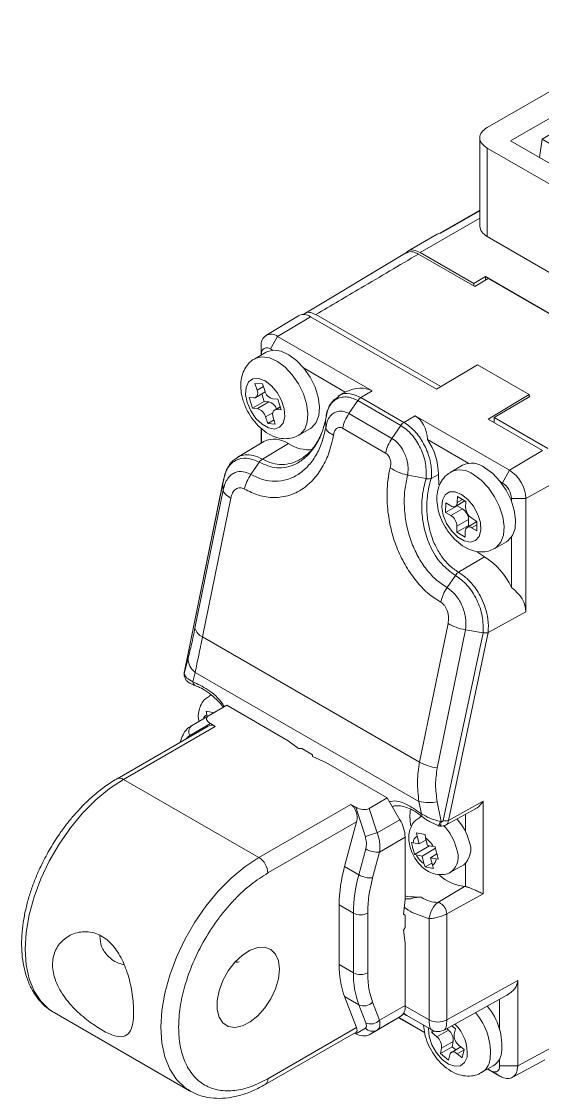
# Paper-space layout '시트2-ENG' of a CAD drawing. Header units: millimetres. Extents: x 5 to 415, y 5 to 292.
# Drawn here: x 346.08 to 356.41, y 235.74 to 257.1 of the extents above; entities that cross this region are included whole.
import ezdxf

# ---------------------------------------------------------------- set-up
doc = ezdxf.new("R2010")
doc.units = ezdxf.units.MM

psp = doc.layouts.new('시트2-ENG')

# ---------------------------------------------------------------- linework, layer by layer
at = {"color": 7, "linetype": 'Continuous', "lineweight": 18}
for p, q in [((355.311, 255.003), (358.953, 257.105)), ((355.771, 254.737), (359.342, 256.799)), ((356.399, 254.773), (357.256, 255.268)), ((355.165, 254.799), (355.165, 253.043)), ((359.377, 252.655), (355.771, 254.737)), ((356.399, 254.773), (356.347, 254.405)), ((356.558, 254.681), (356.399, 254.773)), ((359.13, 252.39), (355.311, 254.594)), ((355.311, 254.594), (355.311, 252.839)), ((355.165, 253.362), (354.37, 252.903)), ((354.319, 252.884), (353.735, 252.547)), ((359.13, 250.635), (355.311, 252.839)), ((353.715, 252.522), (351.674, 251.302)), ((355.064, 251.849), (353.95, 252.492)), ((353.985, 252.522), (355.046, 251.91)), ((355.046, 251.91), (355.276, 252.043)), ((355.329, 252.006), (355.064, 251.849)), ((355.276, 252.043), (357.645, 250.675)), ((355.276, 252.043), (355.276, 251.974)), ((357.627, 250.679), (355.329, 252.006)), ((355.046, 251.859), (355.046, 251.91)), ((354.392, 249.861), (351.917, 251.29)), ((351.57, 251.269), (350.924, 250.878)), ((351.811, 251.247), (351.157, 250.857)), ((354.304, 249.808), (351.811, 251.247)), ((351.157, 250.857), (351.016, 250.609)), ((351.157, 250.857), (353.029, 249.776)), ((350.832, 250.669), (350.835, 250.504)), ((350.832, 250.669), (350.832, 250.488)), ((350.932, 250.545), (350.702, 250.413)), ((350.835, 250.504), (350.835, 250.489)), ((351.016, 250.609), (351.057, 250.585)), ((351.681, 250.225), (352.499, 249.752)), ((355.117, 250.294), (354.304, 249.808)), ((356.142, 249.702), (355.117, 250.294)), ((350.858, 249.917), (350.708, 249.926)), ((350.708, 249.926), (350.75, 249.793)), ((350.901, 249.783), (350.858, 249.917)), ((350.593, 249.646), (350.661, 249.433)), ((350.687, 249.64), (350.593, 249.646)), ((350.724, 249.648), (350.911, 249.756)), ((350.843, 249.716), (350.891, 249.565)), ((351.158, 249.611), (351.064, 249.617)), ((351.226, 249.399), (351.158, 249.611)), ((352.364, 249.667), (352.295, 249.608)), ((352.455, 249.731), (352.359, 249.673)), ((352.455, 249.731), (352.499, 249.752)), ((352.746, 249.583), (352.571, 249.326)), ((352.746, 249.583), (353.598, 249.091)), ((352.809, 249.644), (353.029, 249.776)), ((352.809, 249.644), (353.661, 249.152)), ((355.329, 249.216), (356.142, 249.702)), ((356.16, 249.667), (355.453, 249.249)), ((356.142, 249.702), (356.142, 249.656)), ((356.142, 249.677), (356.16, 249.667)), ((350.891, 249.565), (350.661, 249.433)), ((350.661, 249.433), (350.755, 249.427)), ((350.755, 249.427), (350.985, 249.56)), ((350.891, 249.565), (350.985, 249.56)), ((351.206, 249.461), (351.094, 249.396)), ((351.131, 249.404), (351.226, 249.399)), ((350.918, 249.261), (350.96, 249.128)), ((351.085, 249.2), (350.96, 249.128)), ((351.111, 249.118), (351.069, 249.251)), ((352.104, 249.188), (352.11, 249.044)), ((352.571, 249.326), (353.423, 248.834)), ((353.661, 249.152), (353.881, 249.284)), ((353.881, 249.284), (355.753, 248.203)), ((355.329, 249.216), (356.407, 248.594)), ((355.453, 249.249), (355.453, 249.145)), ((356.513, 248.636), (355.453, 249.249)), ((350.832, 249.034), (350.832, 248.742)), ((350.835, 249.032), (350.835, 248.744)), ((350.96, 249.128), (351.111, 249.118)), ((351.577, 248.897), (351.807, 249.03)), ((352.444, 249.035), (353.297, 248.543)), ((353.423, 248.834), (353.598, 249.091)), ((350.885, 248.775), (350.354, 248.453)), ((350.854, 248.423), (351.369, 248.731)), ((354.947, 248.339), (354.128, 248.812)), ((356.407, 248.594), (355.753, 248.203)), ((350.328, 248.428), (350.357, 248.448)), ((350.791, 248.362), (350.626, 248.12)), ((354.821, 248.3), (354.591, 248.167)), ((353.735, 248.106), (354.099, 248.037)), ((354.202, 248.04), (354.344, 248.119)), ((354.344, 248.119), (354.353, 247.913)), ((355.753, 248.203), (355.612, 247.955)), ((350.075, 247.971), (349.31, 244.218)), ((349.31, 244.212), (350.073, 247.956)), ((350.079, 247.808), (350.073, 247.956)), ((355.612, 247.955), (355.57, 247.98)), ((356.743, 248.012), (356.078, 247.641)), ((350.079, 247.808), (349.518, 245.067)), ((349.668, 244.896), (350.231, 247.649)), ((354.721, 247.68), (354.719, 247.562)), ((354.886, 247.582), (354.721, 247.68)), ((354.49, 247.555), (354.488, 247.366)), ((354.718, 247.499), (354.488, 247.366)), ((354.594, 247.494), (354.49, 247.555)), ((354.591, 247.305), (354.821, 247.438)), ((354.683, 247.484), (354.869, 247.592)), ((354.718, 247.504), (354.718, 247.499)), ((354.718, 247.499), (354.821, 247.438)), ((354.884, 247.464), (354.886, 247.582)), ((356.078, 247.641), (355.793, 247.642)), ((355.793, 247.642), (355.793, 247.594)), ((356.078, 247.641), (356.078, 245.395)), ((354.488, 247.366), (354.591, 247.305)), ((354.943, 247.222), (354.713, 247.09)), ((354.943, 247.222), (354.941, 247.104)), ((355.109, 247.187), (355.006, 247.249)), ((354.941, 247.104), (354.711, 246.972)), ((354.713, 247.09), (354.711, 246.972)), ((355.109, 247.182), (354.914, 247.069)), ((354.941, 247.104), (354.957, 247.094)), ((355.003, 247.06), (355.107, 246.998)), ((355.107, 246.998), (355.109, 247.187)), ((354.711, 246.972), (354.876, 246.873)), ((354.876, 246.873), (354.878, 246.992)), ((355.793, 246.874), (355.793, 245.874)), ((355.466, 246.652), (355.696, 246.784)), ((355.258, 246.486), (354.743, 246.178)), ((355.122, 246.576), (355.258, 246.486)), ((354.681, 246.116), (354.515, 245.874)), ((356.078, 245.395), (355.333, 244.98)), ((354.535, 245.164), (353.971, 242.412)), ((353.971, 242.412), (349.668, 244.896)), ((354.882, 245.035), (354.321, 242.294)), ((355.231, 244.979), (354.441, 241.25)), ((355.333, 244.98), (354.542, 241.25)), ((355.231, 244.979), (354.882, 245.035)), ((349.383, 244.476), (349.305, 244.171)), ((349.303, 244.145), (349.305, 244.171)), ((349.305, 244.171), (349.305, 244.165)), ((349.521, 244.192), (349.473, 244.006)), ((353.959, 241.63), (349.521, 244.192)), ((349.837, 243.745), (349.801, 243.724)), ((349.74, 243.419), (349.907, 243.387)), ((349.751, 243.347), (349.74, 243.419)), ((350.149, 243.538), (349.787, 243.329)), ((351.368, 242.835), (350.149, 243.538)), ((349.414, 242.938), (349.825, 243.176)), ((349.787, 243.329), (349.446, 243.132)), ((349.759, 243.313), (349.751, 243.347)), ((349.825, 243.176), (349.921, 243.12)), ((349.777, 243.122), (347.974, 242.081)), ((349.921, 243.12), (348.099, 242.069)), ((349.237, 242.842), (349.226, 242.804)), ((351.573, 242.681), (351.368, 242.835)), ((351.573, 242.681), (351.634, 242.681)), ((351.634, 242.681), (351.846, 242.558)), ((351.846, 242.558), (351.846, 242.523)), ((352.113, 242.404), (351.846, 242.523)), ((353.331, 241.701), (352.113, 242.404)), ((350.786, 240.517), (348.099, 242.069)), ((352.969, 241.492), (353.331, 241.701)), ((353.331, 241.701), (353.581, 241.268)), ((350.786, 240.517), (352.608, 241.569)), ((352.704, 241.514), (352.608, 241.569)), ((352.896, 240.928), (352.704, 241.514)), ((352.969, 241.492), (353.128, 241.007)), ((354.007, 241.388), (353.959, 241.63)), ((354.321, 241.625), (354.4, 241.23)), ((354.497, 241.166), (355.078, 241.485)), ((354.542, 241.25), (355.229, 241.633)), ((355.229, 241.633), (355.229, 239.8)), ((353.128, 241.007), (353.581, 241.268)), ((354.012, 241.338), (353.973, 241.316)), ((354.028, 241.347), (354.013, 241.339)), ((350.962, 240.211), (352.72, 241.226)), ((352.72, 241.226), (352.483, 240.337)), ((354.4, 241.23), (354.388, 241.231)), ((353.177, 240.627), (353.685, 240.92)), ((353.685, 240.92), (353.685, 239.682)), ((353.812, 240.819), (353.845, 240.81)), ((353.912, 241.01), (354.079, 240.978)), ((353.922, 240.939), (353.912, 241.01)), ((353.96, 240.789), (353.922, 240.939)), ((354.1, 240.869), (353.96, 240.789)), ((354.079, 240.978), (354.09, 240.907)), ((354.09, 240.907), (354.128, 240.757)), ((352.766, 240.174), (352.903, 240.688)), ((353.04, 240.113), (353.177, 240.627)), ((353.845, 240.81), (353.96, 240.789)), ((354.169, 240.749), (353.872, 240.577)), ((354.287, 240.702), (354.02, 240.547)), ((354.128, 240.757), (354.242, 240.735)), ((354.242, 240.735), (354.281, 240.73)), ((353.905, 240.569), (353.872, 240.577)), ((354.02, 240.547), (353.905, 240.569)), ((354.057, 240.397), (354.02, 240.547)), ((354.08, 240.332), (354.057, 240.397)), ((354.214, 240.409), (354.08, 240.332)), ((354.314, 240.588), (354.188, 240.515)), ((354.302, 240.493), (354.188, 240.515)), ((354.188, 240.515), (354.225, 240.365)), ((354.341, 240.488), (354.302, 240.493)), ((352.766, 240.174), (352.483, 240.337)), ((354.248, 240.3), (354.08, 240.332)), ((354.225, 240.365), (354.248, 240.3)), ((354.598, 240.233), (354.846, 240.376)), ((354.865, 239.946), (354.336, 239.626)), ((355.229, 239.8), (354.51, 239.399)), ((352.377, 239.577), (352.377, 238.395)), ((352.66, 239.414), (352.377, 239.577)), ((353.654, 239.392), (353.685, 239.682)), ((353.685, 239.701), (353.798, 239.7)), ((354, 239.729), (353.994, 239.733)), ((352.66, 238.232), (352.66, 239.414)), ((352.942, 238.232), (352.942, 239.414)), ((353.654, 239.392), (353.685, 239.374)), ((353.685, 239.374), (353.685, 239.129)), ((354.159, 239.303), (353.826, 239.425)), ((354.51, 239.399), (354.51, 237.295)), ((353.685, 239.129), (353.654, 239.076)), ((354.159, 239.303), (354.16, 237.296)), ((353.654, 239.076), (353.685, 238.821)), ((353.685, 238.821), (353.685, 237.583)), ((352.66, 238.232), (352.377, 238.395)), ((354.51, 237.295), (355.916, 238.078)), ((355.916, 238.078), (355.916, 236.386)), ((352.483, 237.758), (352.72, 237.143)), ((352.483, 237.758), (352.766, 237.595)), ((353.177, 237.291), (353.04, 237.646)), ((354.46, 237.095), (355.703, 237.788)), ((355.559, 237.708), (355.559, 237.101)), ((346.697, 237.458), (346.724, 237.441)), ((346.724, 237.441), (349.411, 235.89)), ((352.766, 237.595), (352.903, 237.24)), ((353.685, 237.583), (353.177, 237.291)), ((353.331, 237.21), (352.969, 237.001)), ((353.581, 237.355), (353.128, 237.093)), ((353.331, 237.21), (353.581, 237.355)), ((354.071, 237.043), (353.556, 237.34)), ((353.559, 237.342), (354.071, 237.047)), ((353.718, 237.382), (354.212, 237.097)), ((354.681, 237.118), (354.609, 237.178)), ((350.911, 236.014), (352.714, 237.055)), ((352.72, 237.143), (350.962, 236.128)), ((352.704, 237.023), (352.681, 237.036)), ((352.896, 237.134), (352.704, 237.023)), ((352.969, 237.001), (353.128, 237.093)), ((354.223, 237.091), (354.213, 237.044)), ((354.265, 237.074), (354.213, 237.044)), ((354.213, 237.044), (354.314, 236.96)), ((354.314, 236.96), (354.544, 237.093)), ((354.509, 237.123), (354.544, 237.093)), ((354.659, 237.015), (354.681, 237.118)), ((354.616, 236.765), (354.386, 236.632)), ((354.638, 236.868), (354.408, 236.736)), ((354.789, 236.76), (354.603, 236.652)), ((354.638, 236.868), (354.616, 236.765)), ((354.616, 236.765), (354.69, 236.703)), ((354.853, 236.706), (354.753, 236.79)), ((354.408, 236.736), (354.386, 236.632)), ((354.386, 236.632), (354.547, 236.498)), ((354.547, 236.498), (354.569, 236.601)), ((354.717, 236.625), (354.817, 236.541)), ((354.817, 236.541), (354.853, 236.706)), ((355.916, 236.386), (356.564, 236.734)), ((355.201, 236.25), (355.43, 236.383)), ((355.559, 236.526), (355.559, 236.387)), ((355.559, 236.387), (355.916, 236.386)), ((355.807, 236.154), (356.456, 236.502)), ((355.563, 236.182), (355.322, 236.32)), ((355.325, 236.322), (355.386, 236.287)), ((355.563, 236.182), (355.468, 236.238)), ((349.411, 235.89), (349.387, 235.905))]:
    psp.add_line(p, q, dxfattribs=at)
at = {"color": 8, "linetype": 'Continuous', "lineweight": 18}
for p, q in [((354.393, 252.907), (355.165, 253.352)), ((353.985, 252.522), (355.165, 253.203)), ((350.75, 249.793), (350.875, 249.865)), ((351.209, 249.449), (351.131, 249.404)), ((351.061, 249.343), (350.918, 249.261)), ((354.719, 247.562), (354.821, 247.621)), ((355.108, 247.12), (355.003, 247.06)), ((349.801, 243.724), (349.842, 243.742)), ((353.973, 241.316), (354.026, 241.337)), ((354.879, 241.376), (354.879, 241.036)), ((354.879, 240.4), (354.879, 239.944)), ((353.685, 237.571), (354.16, 237.296)), ((354.853, 236.703), (354.717, 236.625)), ((355.468, 236.238), (355.386, 236.287))]:
    psp.add_line(p, q, dxfattribs=at)
at = {"color": 8, "linetype": 'Continuous', "lineweight": 18, "flags": 128}
for points in [[(350.702, 250.413), (350.724, 250.424), (350.852, 250.453), (350.997, 250.432), (351.151, 250.362), (351.305, 250.248), (351.448, 250.096), (351.571, 249.917), (351.668, 249.721), (351.731, 249.521), (351.757, 249.329), (351.745, 249.158), (351.694, 249.018), (351.608, 248.918), (351.577, 248.897)], [(355.038, 248.119), (355.191, 248.005), (355.335, 247.853), (355.459, 247.674), (355.556, 247.479), (355.62, 247.279), (355.646, 247.087), (355.634, 246.915), (355.584, 246.775), (355.499, 246.674), (355.463, 246.65)], [(349.31, 244.218), (349.31, 244.218), (349.31, 244.212)], [(348.099, 242.069), (347.822, 241.886), (347.551, 241.661), (347.291, 241.399), (347.047, 241.105), (346.825, 240.785), (346.629, 240.445), (346.463, 240.093), (346.33, 239.735), (346.233, 239.379), (346.174, 239.031), (346.154, 238.7), (346.174, 238.392), (346.233, 238.113), (346.33, 237.869), (346.463, 237.665), (346.629, 237.504), (346.697, 237.458)], [(349.387, 235.905), (349.316, 235.953), (349.15, 236.113), (349.017, 236.318), (348.92, 236.562), (348.861, 236.841), (348.841, 237.149), (348.861, 237.48), (348.92, 237.827), (349.017, 238.184), (349.15, 238.541), (349.316, 238.894), (349.512, 239.234), (349.734, 239.554), (349.978, 239.848), (350.238, 240.11), (350.509, 240.335), (350.786, 240.517)], [(353.657, 237.441), (353.674, 237.419), (353.718, 237.382), (353.718, 237.382)], [(354.146, 237.135), (354.145, 237.123), (354.159, 236.968), (354.214, 236.803), (354.304, 236.646), (354.418, 236.513), (354.545, 236.42), (354.67, 236.376), (354.781, 236.386), (354.865, 236.449), (354.913, 236.559)]]:
    psp.add_lwpolyline(points, dxfattribs=at)
at = {"color": 7, "linetype": 'Continuous', "lineweight": 18, "flags": 128}
for points in [[(351.807, 249.03), (351.838, 249.051), (351.924, 249.151), (351.974, 249.291), (351.987, 249.462), (351.961, 249.653), (351.898, 249.853), (351.801, 250.049), (351.677, 250.229), (351.534, 250.38), (351.381, 250.495), (351.227, 250.565), (351.081, 250.586), (350.954, 250.557), (350.932, 250.545)], [(350.554, 249.544), (350.625, 249.38), (350.727, 249.231), (350.848, 249.114), (350.976, 249.041), (351.097, 249.02), (351.197, 249.054), (351.267, 249.138), (351.297, 249.264), (351.286, 249.418), (351.233, 249.583), (351.146, 249.742), (351.033, 249.877), (350.907, 249.973), (350.78, 250.02), (350.668, 250.014), (350.582, 249.954), (350.532, 249.847), (350.522, 249.705), (350.554, 249.544)], [(350.687, 249.64), (350.709, 249.642), (350.727, 249.649), (350.742, 249.663), (350.753, 249.682), (350.759, 249.705), (350.761, 249.732), (350.758, 249.762), (350.75, 249.793)], [(351.131, 249.404), (351.11, 249.402), (351.092, 249.395), (351.077, 249.381), (351.066, 249.362), (351.06, 249.339), (351.058, 249.312), (351.061, 249.282), (351.069, 249.251)], [(355.696, 246.784), (355.729, 246.807), (355.814, 246.907), (355.864, 247.048), (355.876, 247.219), (355.849, 247.411), (355.786, 247.611), (355.689, 247.807), (355.564, 247.986), (355.421, 248.137), (355.268, 248.251)], [(354.804, 247.723), (354.678, 247.774), (354.564, 247.771), (354.476, 247.714), (354.423, 247.611), (354.411, 247.471), (354.44, 247.31), (354.508, 247.145), (354.608, 246.995), (354.729, 246.875), (354.857, 246.799), (354.978, 246.775), (355.081, 246.805), (355.152, 246.886), (355.186, 247.01), (355.177, 247.162), (355.127, 247.327), (355.042, 247.486), (354.93, 247.623), (354.804, 247.723)], [(351.192, 238.302), (351.173, 238.114), (351.116, 237.914), (351.025, 237.717), (350.905, 237.533), (350.765, 237.376), (350.612, 237.255), (350.458, 237.177), (350.31, 237.147), (350.179, 237.167), (350.073, 237.236), (349.998, 237.35), (349.96, 237.501), (349.96, 237.68), (349.998, 237.876), (350.073, 238.076), (350.179, 238.268), (350.31, 238.44), (350.458, 238.58), (350.612, 238.681), (350.765, 238.735), (350.905, 238.74), (351.025, 238.695), (351.116, 238.602), (351.173, 238.469), (351.192, 238.302)], [(354.717, 236.625), (354.693, 236.642), (354.669, 236.654), (354.645, 236.66), (354.624, 236.66), (354.604, 236.653), (354.589, 236.641), (354.577, 236.624), (354.569, 236.601)]]:
    psp.add_lwpolyline(points, dxfattribs=at)
at = {"color": 7, "linetype": 'Continuous', "lineweight": 18}
for centre, radius, start, end in [((354.406, 252.732), 0.175, 94.0391, 119.8257), ((351.673, 251.067), 0.227, 52.6431, 116.9972), ((351.03, 250.701), 0.201, 50.7967, 189.214), ((350.945, 250.522), 0.112, 50.7967, 189.214), ((351.121, 249.837), 0.227, 193.5873, 255.3828), ((350.698, 249.207), 0.227, 13.5873, 75.3828), ((350.93, 249.346), 0.22, 19.9046, 75.747), ((351.089, 248.328), 0.49, 55.1289, 114.5113), ((351.783, 249.369), 0.761, 237.021, 275.3568), ((353.103, 248.112), 1.241, 0.3061, 34.2962), ((355.005, 247.914), 0.428, 52.0387, 115.4808), ((355.373, 247.608), 0.706, 2.6055, 57.3945), ((355.4, 247.624), 0.393, 2.6055, 57.3945), ((354.643, 247.552), 0.0765, 229.2959, 7.6773), ((354.674, 247.213), 0.269, 2.0947, 56.8925), ((355.153, 247.474), 0.269, 182.0947, 236.8925), ((354.444, 247.08), 0.269, 2.0947, 56.8925), ((354.954, 247.002), 0.0765, 49.2959, 187.6773), ((354.495, 245.279), 1.428, 24.6484, 57.6802), ((349.764, 245.132), 0.254, 194.6433, 247.8229), ((349.74, 244.474), 0.357, 179.6706, 232.1791), ((349.55, 243.015), 0.156, 131.3359, 209.4248), ((354.478, 243.342), 1.059, 241.3971, 261.4817), ((354.812, 241.345), 1.032, 172.1887, 190.9349), ((354.152, 242.479), 0.871, 257.2195, 281.2281), ((352.964, 240.895), 0.721, 1.9565, 31.1437), ((354.49, 241.507), 0.262, 259.029, 281.4355), ((353.94, 240.575), 1.046, 14.5251, 42.5795), ((353.398, 239.824), 1.213, 102.8357, 114.4673), ((353.99, 240.811), 0.145, 117.863, 180.0731), ((353.81, 240.506), 0.489, 27.8638, 55.0679), ((354.588, 240.679), 0.398, 310.457, 23.5543), ((353.14, 241.108), 0.482, 240.573, 274.4412), ((350.579, 240.194), 0.384, 2.6055, 57.3945), ((354.337, 240.797), 0.489, 207.8638, 235.0679), ((354.157, 240.493), 0.145, 297.863, 0.0731), ((355.349, 239.548), 2.972, 164.5964, 179.4278), ((355.631, 239.384), 2.972, 164.5964, 179.4278), ((353.003, 240.594), 0.482, 240.573, 274.4412), ((354.936, 240.781), 0.838, 226.9737, 265.1165), ((354.864, 239.856), 0.0899, 80.1027, 89.1957), ((352.801, 239.687), 0.307, 242.6097, 297.3903), ((354.154, 238.365), 1.777, 179.0429, 199.9698), ((354.436, 238.202), 1.777, 179.0429, 199.9698), ((352.801, 238.505), 0.307, 242.6097, 297.3903), ((352.867, 237.814), 0.241, 245.1196, 315.9168), ((353.435, 237.559), 0.252, 305.698, 5.6204), ((354.375, 236.773), 1.229, 353.6657, 40.4226), ((353.004, 237.458), 0.241, 245.1196, 315.9168), ((354.337, 237.639), 0.385, 242.6565, 296.7662), ((353.038, 237.26), 0.19, 221.6035, 298.6028), ((354.382, 236.894), 0.257, 354.3911, 50.9992), ((354.914, 236.99), 0.257, 174.3911, 230.9992), ((354.152, 236.761), 0.257, 354.3911, 50.9992), ((355.242, 236.688), 0.359, 301.7363, 351.8096)]:
    psp.add_arc(centre, radius, start, end, dxfattribs=at)
at = {"color": 8, "linetype": 'Continuous', "lineweight": 18}
for centre, radius, start, end in [((354.775, 247.781), 0.428, 52.0415, 115.4537), ((349.568, 244.012), 0.0947, 184.124, 249.4811), ((349.805, 243.233), 0.126, 115.3243, 163.4871), ((349.272, 242.836), 0.0359, 170.0012, 217.3089), ((348.026, 241.969), 0.123, 53.684, 115.2131), ((354.057, 241.369), 0.0532, 159.6662, 223.1106), ((353.694, 240.433), 1.044, 14.5084, 43.8028), ((354.34, 240.536), 0.398, 310.5696, 23.5373), ((354.544, 240.659), 1.427, 232.1158, 239.8066), ((354.171, 236.648), 1.205, 353.151, 41.1081), ((354.11, 236.636), 0.806, 354.4942, 45.7759), ((355.011, 236.556), 0.36, 302.0488, 351.7907), ((350.837, 236.116), 0.126, 305.9182, 5.6012)]:
    psp.add_arc(centre, radius, start, end, dxfattribs=at)
at = {"color": 7, "linetype": 'Continuous', "lineweight": 18}
for centre, major_axis, ratio, start_param, end_param in [((352.442, 248.747), (0.584, 1.03), 0.582265, 6.278788, 6.987561), ((353.294, 248.255), (0.584, 1.03), 0.582265, 5.570015, 6.278788), ((354.756, 245.402), (1.322, -0.01), 0.582312, 0.004439, 0.673727), ((350.024, 243.235), (0.277, -0.044), 0.427891, 2.6564, 3.982929), ((349.857, 242.879), (-0.02, 0.262), 0.715187, 5.829269, 6.614586), ((352.544, 241.328), (-0.02, 0.262), 0.715187, 4.258473, 5.829269), ((352.806, 241.629), (0.213, -0.081), 0.649455, 4.471399, 5.797929), ((355.203, 238.082), (0.713, -0.005), 0.572321, 5.493418, 6.287473), ((352.806, 237.138), (0.213, -0.081), 0.649455, 4.471399, 5.797929), ((352.544, 237.245), (-0.177, 0.186), 0.349555, 3.057513, 3.842992)]:
    psp.add_ellipse(centre, major_axis=major_axis, ratio=ratio, start_param=start_param, end_param=end_param, dxfattribs=at)
for points in [[(355.311, 255.003), (355.27, 254.973), (355.188, 254.913), (355.153, 254.798), (355.188, 254.684), (355.27, 254.624), (355.311, 254.594)], [(355.165, 253.043), (355.172, 253.005), (355.185, 252.928), (355.269, 252.869), (355.311, 252.839)], [(352.746, 249.583), (352.756, 249.595), (352.775, 249.621), (352.798, 249.636), (352.809, 249.644)], [(352.444, 249.035), (352.457, 249.085), (352.484, 249.185), (352.542, 249.279), (352.571, 249.326)], [(353.598, 249.091), (353.608, 249.104), (353.627, 249.129), (353.649, 249.145), (353.661, 249.152)], [(353.297, 248.543), (353.31, 248.593), (353.337, 248.693), (353.394, 248.787), (353.423, 248.834)], [(353.872, 240.577), (353.861, 240.617), (353.839, 240.696), (353.821, 240.778), (353.812, 240.819)], [(354.281, 240.73), (354.29, 240.689), (354.308, 240.607), (354.33, 240.528), (354.341, 240.488)], [(352.942, 239.414), (352.946, 239.526), (352.955, 239.75), (353.012, 239.992), (353.04, 240.113)], [(353.04, 237.646), (353.012, 237.734), (352.955, 237.91), (352.946, 238.125), (352.942, 238.232)]]:
    psp.add_open_spline(points, degree=3, dxfattribs=at)
for points, knots in [([(353.985, 252.522), (353.94, 252.542), (353.848, 252.582), (353.75, 252.571), (353.718, 252.529), (353.711, 252.519)], [0, 0, 0, 0, 0.43035, 0.860699, 1, 1, 1, 1]), ([(353.95, 252.492), (353.57, 252.268), (352.892, 251.867), (352.215, 251.466), (351.917, 251.29)], [0, 0, 0, 0, 0.560005, 1, 1, 1, 1]), ([(353.706, 252.509), (353.725, 252.52), (353.772, 252.547), (353.861, 252.536), (353.925, 252.504), (353.95, 252.492)], [0, 0, 0, 0, 0.299747, 0.722127, 1, 1, 1, 1]), ([(351.917, 251.29), (351.881, 251.306), (351.81, 251.338), (351.731, 251.338), (351.7, 251.312), (351.691, 251.305)], [0, 0, 0, 0, 0.422991, 0.845983, 1, 1, 1, 1]), ([(350.702, 250.412), (350.7, 250.411), (350.649, 250.39), (350.571, 250.312), (350.484, 250.185), (350.435, 250.035), (350.42, 249.868), (350.436, 249.712), (350.464, 249.614), (350.474, 249.578)], [0, 0, 0, 0, 0.007914, 0.181058, 0.347191, 0.515446, 0.694439, 0.887438, 1, 1, 1, 1]), ([(350.474, 249.578), (350.487, 249.542), (350.522, 249.442), (350.607, 249.284), (350.733, 249.116), (350.887, 248.975), (351.052, 248.877), (351.221, 248.827), (351.378, 248.826), (351.5, 248.851), (351.557, 248.891), (351.573, 248.902)], [0, 0, 0, 0, 0.074041, 0.206863, 0.340699, 0.477484, 0.61976, 0.739047, 0.850935, 0.959354, 1, 1, 1, 1]), ([(352.104, 249.188), (352.12, 249.278), (352.151, 249.459), (352.28, 249.597), (352.407, 249.652), (352.515, 249.661), (352.63, 249.641), (352.707, 249.602), (352.746, 249.583)], [0, 0, 0, 0, 0.249328, 0.498429, 0.623734, 0.74892, 0.874188, 1, 1, 1, 1]), ([(352.284, 249.611), (352.254, 249.578), (352.192, 249.508), (352.132, 249.371), (352.118, 249.265), (352.112, 249.218)], [0, 0, 0, 0, 0.334218, 0.704062, 1, 1, 1, 1]), ([(352.571, 249.326), (352.535, 249.343), (352.461, 249.378), (352.359, 249.376), (352.271, 249.343), (352.196, 249.279), (352.135, 249.178), (352.118, 249.086), (352.11, 249.044)], [0, 0, 0, 0, 0.167736, 0.352143, 0.487172, 0.638974, 0.831837, 1, 1, 1, 1]), ([(350.791, 248.362), (350.907, 248.312), (351.086, 248.235), (351.337, 248.257), (351.531, 248.325), (351.718, 248.453), (351.884, 248.643), (352.023, 248.889), (352.077, 249.087), (352.104, 249.188)], [0, 0, 0, 0, 0.208514, 0.323681, 0.445533, 0.574254, 0.709641, 0.851769, 1, 1, 1, 1]), ([(352.112, 249.222), (352.091, 249.135), (352.048, 248.961), (351.934, 248.738), (351.794, 248.55), (351.677, 248.467), (351.619, 248.426)], [0, 0, 0, 0, 0.251454, 0.502286, 0.751844, 1, 1, 1, 1]), ([(354.202, 248.04), (354.205, 248.075), (354.21, 248.133), (354.207, 248.202), (354.199, 248.3), (354.168, 248.474), (354.06, 248.737), (353.88, 248.996), (353.733, 249.101), (353.661, 249.152)], [0, 0, 0, 0, 0.090046, 0.1488, 0.16561, 0.323005, 0.545075, 0.775892, 1, 1, 1, 1]), ([(352.11, 249.044), (352.088, 248.945), (352.043, 248.747), (351.92, 248.49), (351.762, 248.273), (351.569, 248.11), (351.349, 248.006), (351.111, 247.973), (350.865, 248.002), (350.705, 248.08), (350.626, 248.12)], [0, 0, 0, 0, 0.123584, 0.248726, 0.373798, 0.499207, 0.624438, 0.749796, 0.875432, 1, 1, 1, 1]), ([(352.11, 249.044), (352.119, 249.018), (352.135, 248.968), (352.222, 248.922), (352.266, 248.9)], [0, 0, 0, 0, 0.50013, 1, 1, 1, 1]), ([(352.266, 248.9), (352.267, 248.913), (352.27, 248.939), (352.282, 248.974), (352.3, 249.006), (352.323, 249.03), (352.351, 249.046), (352.381, 249.053), (352.413, 249.05), (352.434, 249.04), (352.444, 249.035)], [0, 0, 0, 0, 0.11782, 0.242931, 0.371062, 0.499161, 0.624773, 0.752597, 0.87771, 1, 1, 1, 1]), ([(353.598, 249.091), (353.636, 249.066), (353.712, 249.016), (353.819, 248.909), (353.914, 248.782), (354.018, 248.594), (354.108, 248.328), (354.102, 248.134), (354.099, 248.037)], [0, 0, 0, 0, 0.125761, 0.251022, 0.376238, 0.501616, 0.75075, 1, 1, 1, 1]), ([(350.498, 247.829), (350.591, 247.783), (350.784, 247.687), (351.092, 247.646), (351.409, 247.692), (351.741, 247.868), (351.999, 248.161), (352.181, 248.527), (352.236, 248.771), (352.266, 248.9)], [0, 0, 0, 0, 0.121587, 0.252403, 0.39297, 0.543184, 0.741385, 0.863001, 1, 1, 1, 1]), ([(353.735, 248.106), (353.74, 248.147), (353.748, 248.226), (353.734, 248.352), (353.703, 248.469), (353.646, 248.605), (353.553, 248.742), (353.464, 248.805), (353.423, 248.834)], [0, 0, 0, 0, 0.155857, 0.300953, 0.437924, 0.567125, 0.799357, 1, 1, 1, 1]), ([(353.297, 248.543), (353.307, 248.536), (353.327, 248.523), (353.353, 248.492), (353.374, 248.456), (353.39, 248.415), (353.4, 248.371), (353.402, 248.328), (353.399, 248.287), (353.392, 248.263), (353.388, 248.252)], [0, 0, 0, 0, 0.120683, 0.247152, 0.372056, 0.500257, 0.625655, 0.756459, 0.880216, 1, 1, 1, 1]), ([(350.073, 247.956), (350.094, 248.051), (350.137, 248.241), (350.311, 248.412), (350.539, 248.47), (350.707, 248.398), (350.791, 248.362)], [0, 0, 0, 0, 0.249805, 0.499421, 0.749356, 1, 1, 1, 1]), ([(350.328, 248.429), (350.313, 248.419), (350.255, 248.385), (350.18, 248.283), (350.108, 248.141), (350.089, 248.029), (350.08, 247.978)], [0, 0, 0, 0, 0.110958, 0.424271, 0.735338, 1, 1, 1, 1]), ([(350.854, 248.423), (350.843, 248.415), (350.82, 248.4), (350.801, 248.374), (350.791, 248.362)], [0, 0, 0, 0, 0.497258, 1, 1, 1, 1]), ([(350.626, 248.12), (350.576, 248.142), (350.469, 248.19), (350.334, 248.171), (350.233, 248.112), (350.165, 248.038), (350.108, 247.938), (350.089, 247.852), (350.079, 247.808)], [0, 0, 0, 0, 0.20459, 0.437673, 0.566426, 0.702382, 0.846176, 1, 1, 1, 1]), ([(350.498, 247.829), (350.512, 247.879), (350.539, 247.979), (350.597, 248.072), (350.626, 248.12)], [0, 0, 0, 0, 0.497276, 1, 1, 1, 1]), ([(353.388, 248.252), (353.372, 248.175), (353.34, 248.02), (353.324, 247.78), (353.327, 247.545), (353.354, 247.268), (353.42, 246.943), (353.548, 246.581), (353.721, 246.249), (353.927, 245.967), (354.15, 245.738), (354.311, 245.634), (354.39, 245.582)], [0, 0, 0, 0, 0.080707, 0.163031, 0.235727, 0.308087, 0.427291, 0.54596, 0.667966, 0.784297, 0.893231, 1, 1, 1, 1]), ([(353.735, 248.106), (353.728, 248.107), (353.664, 248.121), (353.534, 248.162), (353.439, 248.221), (353.388, 248.252)], [0, 0, 0, 0, 0.057383, 0.500719, 1, 1, 1, 1]), ([(354.515, 245.874), (354.438, 245.926), (354.284, 246.028), (354.082, 246.257), (353.912, 246.527), (353.783, 246.831), (353.698, 247.155), (353.663, 247.484), (353.669, 247.809), (353.713, 248.007), (353.735, 248.106)], [0, 0, 0, 0, 0.124691, 0.250146, 0.375426, 0.500837, 0.625995, 0.751307, 0.876449, 1, 1, 1, 1]), ([(354.594, 248.163), (354.562, 248.144), (354.486, 248.1), (354.4, 247.987), (354.337, 247.845), (354.31, 247.684), (354.318, 247.505), (354.363, 247.315), (354.445, 247.125), (354.559, 246.947), (354.7, 246.793), (354.858, 246.676), (355.022, 246.603), (355.183, 246.576), (355.334, 246.589), (355.42, 246.631), (355.459, 246.651)], [0, 0, 0, 0, 0.0478203, 0.114532, 0.1806055, 0.2498855, 0.3246333, 0.403902, 0.4841624, 0.5647046, 0.6465002, 0.730868, 0.8060885, 0.8759628, 0.9424507, 1, 1, 1, 1]), ([(354.099, 248.037), (354.07, 247.923), (354.011, 247.692), (354.011, 247.341), (354.067, 246.998), (354.185, 246.661), (354.39, 246.327), (354.584, 246.186), (354.681, 246.116)], [0, 0, 0, 0, 0.165533, 0.335366, 0.46358, 0.624197, 0.813309, 1, 1, 1, 1]), ([(354.202, 248.04), (354.191, 248.037), (354.171, 248.033), (354.139, 248.033), (354.116, 248.034), (354.103, 248.036), (354.099, 248.037)], [0, 0, 0, 0, 0.3750968, 0.6707688, 0.8788018, 1, 1, 1, 1]), ([(354.743, 246.178), (354.68, 246.221), (354.555, 246.306), (354.397, 246.496), (354.269, 246.719), (354.178, 246.969), (354.123, 247.24), (354.111, 247.465), (354.121, 247.649), (354.14, 247.795), (354.168, 247.929), (354.193, 248.011), (354.202, 248.04)], [0, 0, 0, 0, 0.126294, 0.248663, 0.370087, 0.498036, 0.617487, 0.748454, 0.805475, 0.874075, 0.955183, 1, 1, 1, 1]), ([(350.079, 247.808), (350.087, 247.781), (350.103, 247.726), (350.189, 247.675), (350.231, 247.649)], [0, 0, 0, 0, 0.500435, 1, 1, 1, 1]), ([(350.231, 247.649), (350.24, 247.685), (350.252, 247.74), (350.29, 247.795), (350.324, 247.827), (350.365, 247.848), (350.409, 247.855), (350.454, 247.851), (350.484, 247.836), (350.498, 247.829)], [0, 0, 0, 0, 0.245572, 0.373218, 0.499285, 0.625401, 0.751777, 0.877837, 1, 1, 1, 1]), ([(354.681, 246.116), (354.69, 246.129), (354.709, 246.154), (354.732, 246.17), (354.743, 246.178)], [0, 0, 0, 0, 0.502742, 1, 1, 1, 1]), ([(354.743, 246.178), (354.806, 246.135), (354.937, 246.045), (355.09, 245.855), (355.203, 245.658), (355.281, 245.463), (355.339, 245.228), (355.335, 245.068), (355.333, 244.98)], [0, 0, 0, 0, 0.180061, 0.3783653, 0.5057387, 0.6399103, 0.8012057, 1, 1, 1, 1]), ([(354.681, 246.116), (354.762, 246.057), (354.926, 245.938), (355.115, 245.639), (355.234, 245.3), (355.232, 245.086), (355.231, 244.979)], [0, 0, 0, 0, 0.250224, 0.500004, 0.749764, 1, 1, 1, 1]), ([(354.515, 245.874), (354.486, 245.827), (354.429, 245.733), (354.403, 245.632), (354.39, 245.582)], [0, 0, 0, 0, 0.502722, 1, 1, 1, 1]), ([(354.882, 245.035), (354.887, 245.116), (354.895, 245.275), (354.83, 245.489), (354.751, 245.64), (354.655, 245.772), (354.57, 245.834), (354.515, 245.874)], [0, 0, 0, 0, 0.256012, 0.50256, 0.638236, 0.766006, 1, 1, 1, 1]), ([(354.39, 245.582), (354.404, 245.573), (354.433, 245.554), (354.47, 245.511), (354.502, 245.459), (354.527, 245.402), (354.542, 245.341), (354.552, 245.258), (354.541, 245.202), (354.535, 245.164)], [0, 0, 0, 0, 0.121784, 0.248137, 0.373872, 0.500587, 0.62603, 0.753831, 1, 1, 1, 1]), ([(354.535, 245.164), (354.586, 245.136), (354.688, 245.08), (354.817, 245.05), (354.882, 245.035)], [0, 0, 0, 0, 0.49864, 1, 1, 1, 1]), ([(349.383, 244.476), (349.406, 244.565), (349.45, 244.743), (349.496, 244.96), (349.518, 245.067)], [0, 0, 0, 0, 0.504154, 1, 1, 1, 1]), ([(349.668, 244.896), (349.642, 244.77), (349.59, 244.515), (349.544, 244.3), (349.521, 244.192)], [0, 0, 0, 0, 0.495576, 1, 1, 1, 1]), ([(355.231, 244.979), (355.24, 244.977), (355.26, 244.975), (355.287, 244.978), (355.31, 244.979), (355.324, 244.978), (355.331, 244.979), (355.333, 244.98)], [0, 0, 0, 0, 0.249886, 0.499926, 0.747959, 0.907794, 1, 1, 1, 1]), ([(349.309, 244.102), (349.307, 244.112), (349.301, 244.133), (349.304, 244.155), (349.305, 244.165)], [0, 0, 0, 0, 0.491601, 1, 1, 1, 1]), ([(349.31, 244.206), (349.31, 244.203), (349.308, 244.191), (349.305, 244.171), (349.303, 244.148), (349.303, 244.137), (349.303, 244.132)], [0, 0, 0, 0, 0.102037, 0.409199, 0.702841, 1, 1, 1, 1]), ([(349.31, 244.212), (349.309, 244.21), (349.309, 244.207), (349.307, 244.199), (349.306, 244.189), (349.305, 244.178), (349.305, 244.174), (349.305, 244.171)], [0, 0, 0, 0, 0.1057871, 0.2139945, 0.4591085, 0.7270717, 1, 1, 1, 1]), ([(349.305, 244.165), (349.316, 244.136), (349.337, 244.081), (349.43, 244.03), (349.473, 244.006)], [0, 0, 0, 0, 0.529808, 1, 1, 1, 1]), ([(349.308, 244.103), (349.316, 244.084), (349.333, 244.043), (349.4, 243.977), (349.48, 243.945), (349.535, 243.924)], [0, 0, 0, 0, 0.2291192, 0.4740467, 1, 1, 1, 1]), ([(349.532, 243.924), (349.557, 243.915), (349.63, 243.888), (349.761, 243.813), (349.915, 243.685), (350.025, 243.577), (350.075, 243.507), (350.081, 243.499)], [0, 0, 0, 0, 0.140629, 0.413746, 0.687694, 0.962959, 1, 1, 1, 1]), ([(349.804, 243.718), (349.777, 243.703), (349.711, 243.666), (349.64, 243.566), (349.593, 243.441), (349.578, 243.323), (349.591, 243.247), (349.596, 243.219)], [0, 0, 0, 0, 0.158361, 0.391244, 0.61698, 0.853039, 1, 1, 1, 1]), ([(349.441, 243.129), (349.413, 243.109), (349.359, 243.071), (349.285, 242.976), (349.255, 242.893), (349.237, 242.842)], [0, 0, 0, 0, 0.3063468, 0.5740386, 1, 1, 1, 1]), ([(353.959, 241.63), (353.943, 241.761), (353.911, 242.02), (353.951, 242.282), (353.971, 242.412)], [0, 0, 0, 0, 0.504417, 1, 1, 1, 1]), ([(354.321, 241.625), (354.305, 241.737), (354.271, 241.96), (354.305, 242.184), (354.321, 242.294)], [0, 0, 0, 0, 0.504153, 1, 1, 1, 1]), ([(347.974, 242.08), (347.97, 242.078), (347.885, 242.035), (347.724, 241.921), (347.496, 241.742), (347.281, 241.537), (347.096, 241.333), (346.941, 241.139), (346.789, 240.928), (346.692, 240.768), (346.632, 240.67)], [0, 0, 0, 0, 0.007909, 0.16611, 0.321255, 0.470857, 0.622012, 0.731338, 0.834627, 1, 1, 1, 1]), ([(353.433, 241.526), (353.433, 241.526), (353.46, 241.542), (353.531, 241.547), (353.657, 241.536), (353.803, 241.481), (353.927, 241.406), (353.999, 241.349), (354.018, 241.333)], [0, 0, 0, 0, 0.000598, 0.233235, 0.451624, 0.684657, 0.91358, 1, 1, 1, 1]), ([(355.229, 241.633), (355.229, 241.633), (355.214, 241.61), (355.173, 241.558), (355.12, 241.504), (355.081, 241.488), (355.077, 241.487)], [0, 0, 0, 0, 0.010383, 0.386592, 0.932808, 1, 1, 1, 1]), ([(353.976, 241.31), (353.949, 241.295), (353.883, 241.258), (353.812, 241.158), (353.764, 241.033), (353.751, 240.893), (353.772, 240.74), (353.83, 240.581), (353.924, 240.429), (354.045, 240.304), (354.18, 240.219), (354.321, 240.175), (354.458, 240.179), (354.556, 240.201), (354.594, 240.233), (354.598, 240.236)], [0, 0, 0, 0, 0.0531877, 0.1314047, 0.2072216, 0.2865052, 0.3731717, 0.4664453, 0.5616831, 0.6602687, 0.7512454, 0.8347016, 0.913835, 0.9918367, 1, 1, 1, 1]), ([(354.007, 241.388), (354.06, 241.357), (354.172, 241.29), (354.313, 241.252), (354.388, 241.231)], [0, 0, 0, 0, 0.4709453, 1, 1, 1, 1]), ([(354.018, 241.333), (354.041, 241.315), (354.087, 241.28), (354.194, 241.214), (354.282, 241.177), (354.34, 241.152)], [0, 0, 0, 0, 0.251121, 0.500328, 1, 1, 1, 1]), ([(354.441, 241.25), (354.44, 241.248), (354.439, 241.245), (354.435, 241.239), (354.426, 241.234), (354.413, 241.229), (354.404, 241.23), (354.4, 241.23)], [0, 0, 0, 0, 0.1072724, 0.2162658, 0.4632621, 0.7330696, 1, 1, 1, 1]), ([(354.338, 241.153), (354.345, 241.151), (354.36, 241.146), (354.374, 241.144), (354.382, 241.143)], [0, 0, 0, 0, 0.4962738, 1, 1, 1, 1]), ([(354.382, 241.143), (354.4, 241.143), (354.435, 241.142), (354.467, 241.155), (354.482, 241.161)], [0, 0, 0, 0, 0.542056, 1, 1, 1, 1]), ([(352.896, 240.928), (352.904, 240.894), (352.918, 240.837), (352.917, 240.754), (352.908, 240.71), (352.903, 240.688)], [0, 0, 0, 0, 0.427559, 0.711619, 1, 1, 1, 1]), ([(353.128, 241.007), (353.147, 240.952), (353.176, 240.868), (353.189, 240.737), (353.182, 240.667), (353.177, 240.627)], [0, 0, 0, 0, 0.430059, 0.666913, 1, 1, 1, 1]), ([(346.632, 240.67), (346.572, 240.56), (346.488, 240.407), (346.383, 240.172), (346.302, 239.971), (346.223, 239.732), (346.157, 239.483), (346.11, 239.227), (346.082, 238.97), (346.078, 238.719), (346.098, 238.475), (346.145, 238.244), (346.218, 238.028), (346.319, 237.83), (346.451, 237.657), (346.577, 237.532), (346.667, 237.481), (346.695, 237.466)], [0, 0, 0, 0, 0.089561, 0.125917, 0.185958, 0.247805, 0.313655, 0.381815, 0.451656, 0.522716, 0.594729, 0.667511, 0.740951, 0.815061, 0.890071, 0.966652, 1, 1, 1, 1]), ([(350.962, 236.128), (350.851, 236.071), (350.629, 235.957), (350.3, 235.882), (349.986, 235.887), (349.704, 235.989), (349.512, 236.151), (349.39, 236.321), (349.295, 236.508), (349.215, 236.776), (349.184, 237.143), (349.215, 237.546), (349.311, 237.981), (349.474, 238.438), (349.704, 238.897), (349.94, 239.255), (350.148, 239.515), (350.357, 239.746), (350.629, 239.998), (350.851, 240.14), (350.962, 240.211)], [0, 0, 0, 0, 0.060004, 0.11999, 0.184292, 0.249958, 0.315624, 0.3478, 0.380008, 0.439987, 0.5, 0.559978, 0.619991, 0.684293, 0.749959, 0.815625, 0.8478, 0.880009, 0.939979, 1, 1, 1, 1]), ([(353.994, 239.733), (353.905, 239.733), (353.801, 239.733), (353.7, 239.753), (353.685, 239.756)], [0, 0, 0, 0, 0.854181, 1, 1, 1, 1]), ([(354.879, 239.944), (354.891, 239.941), (354.907, 239.938), (354.941, 239.926), (354.982, 239.911), (355.049, 239.882), (355.13, 239.845), (355.19, 239.817), (355.222, 239.803), (355.229, 239.8), (355.229, 239.8)], [0, 0, 0, 0, 0.11544, 0.141145, 0.277216, 0.412411, 0.624676, 0.915152, 0.994966, 1, 1, 1, 1]), ([(353.994, 239.733), (353.94, 239.73), (353.872, 239.727), (353.81, 239.704), (353.798, 239.7)], [0, 0, 0, 0, 0.8046172, 1, 1, 1, 1]), ([(354.336, 239.626), (354.282, 239.631), (354.174, 239.64), (354.058, 239.7), (354, 239.729)], [0, 0, 0, 0, 0.5, 1, 1, 1, 1]), ([(354.336, 239.626), (354.324, 239.618), (354.3, 239.601), (354.267, 239.566), (354.237, 239.525), (354.205, 239.466), (354.174, 239.387), (354.165, 239.333), (354.159, 239.303)], [0, 0, 0, 0, 0.123087, 0.248535, 0.377103, 0.509653, 0.735072, 1, 1, 1, 1]), ([(354.389, 239.609), (354.379, 239.614), (354.361, 239.623), (354.344, 239.625), (354.336, 239.626)], [0, 0, 0, 0, 0.5237, 1, 1, 1, 1]), ([(354.389, 239.609), (354.405, 239.598), (354.436, 239.575), (354.477, 239.52), (354.505, 239.457), (354.508, 239.419), (354.51, 239.399)], [0, 0, 0, 0, 0.25, 0.5, 0.75, 1, 1, 1, 1]), ([(354.51, 239.399), (354.498, 239.393), (354.473, 239.38), (354.428, 239.362), (354.381, 239.345), (354.317, 239.327), (354.234, 239.31), (354.185, 239.306), (354.159, 239.303)], [0, 0, 0, 0, 0.1194981, 0.2397405, 0.3615359, 0.4856629, 0.7308174, 1, 1, 1, 1]), ([(347.672, 237.097), (347.582, 237.153), (347.403, 237.267), (347.119, 237.515), (346.873, 237.809), (346.711, 238.138), (346.676, 238.46), (346.762, 238.733), (346.948, 238.94), (347.212, 239.056), (347.513, 239.046), (347.786, 238.899), (347.999, 238.649), (348.156, 238.323), (348.26, 237.946), (348.307, 237.575), (348.301, 237.275), (348.246, 237.069), (348.139, 236.96), (347.967, 236.956), (347.791, 237.029), (347.685, 237.089), (347.672, 237.097)], [0, 0, 0, 0, 0.0504909, 0.1008712, 0.1540504, 0.209456, 0.2619899, 0.3113938, 0.3615785, 0.4152624, 0.4706129, 0.5223841, 0.5709463, 0.6215781, 0.6762458, 0.7309774, 0.7819261, 0.8311422, 0.8825965, 0.9374894, 0.9919286, 1, 1, 1, 1]), ([(348.11, 238.393), (348.081, 238.399), (347.958, 238.423), (347.793, 238.55), (347.647, 238.742), (347.637, 238.886), (347.633, 238.958)], [0, 0, 0, 0, 0.105438, 0.448175, 0.728242, 1, 1, 1, 1]), ([(350.328, 238.447), (350.332, 238.446), (350.355, 238.44), (350.378, 238.444), (350.397, 238.446)], [0, 0, 0, 0, 0.201446, 1, 1, 1, 1]), ([(353.639, 237.42), (353.654, 237.414), (353.678, 237.405), (353.707, 237.389), (353.718, 237.382)], [0, 0, 0, 0, 0.618259, 1, 1, 1, 1]), ([(352.903, 237.24), (352.909, 237.219), (352.92, 237.184), (352.914, 237.15), (352.902, 237.139), (352.896, 237.134)], [0, 0, 0, 0, 0.428724, 0.713281, 1, 1, 1, 1]), ([(353.128, 237.093), (353.14, 237.102), (353.165, 237.122), (353.19, 237.183), (353.182, 237.25), (353.177, 237.291)], [0, 0, 0, 0, 0.252769, 0.542585, 1, 1, 1, 1]), ([(354.052, 237.189), (354.057, 237.134), (354.068, 237.014), (354.131, 236.828), (354.227, 236.642), (354.354, 236.473), (354.506, 236.331), (354.671, 236.233), (354.839, 236.182), (354.997, 236.178), (355.122, 236.204), (355.182, 236.245), (355.2, 236.257)], [0, 0, 0, 0, 0.097056, 0.209266, 0.321808, 0.435279, 0.551203, 0.671731, 0.77317, 0.868227, 0.960239, 1, 1, 1, 1]), ([(354.212, 237.098), (354.216, 237.096), (354.234, 237.084), (354.271, 237.071), (354.321, 237.062), (354.386, 237.064), (354.43, 237.083), (354.459, 237.095)], [0, 0, 0, 0, 0.052889, 0.250034, 0.447279, 0.64055, 1, 1, 1, 1]), ([(355.386, 236.287), (355.405, 236.278), (355.444, 236.26), (355.496, 236.264), (355.535, 236.292), (355.557, 236.336), (355.559, 236.373), (355.559, 236.387)], [0, 0, 0, 0, 0.212202, 0.423999, 0.641521, 0.855071, 1, 1, 1, 1]), ([(355.916, 236.386), (355.912, 236.341), (355.903, 236.252), (355.84, 236.165), (355.75, 236.126), (355.651, 236.136), (355.587, 236.169), (355.563, 236.182)], [0, 0, 0, 0, 0.2198969, 0.4345122, 0.6491847, 0.8639199, 1, 1, 1, 1]), ([(349.385, 235.912), (349.421, 235.889), (349.523, 235.823), (349.713, 235.765), (349.946, 235.733), (350.185, 235.746), (350.43, 235.799), (350.673, 235.886), (350.833, 235.973), (350.911, 236.015)], [0, 0, 0, 0, 0.084841, 0.245584, 0.395662, 0.547932, 0.701489, 0.855027, 1, 1, 1, 1])]:
    psp.add_open_spline(points, degree=3, knots=knots, dxfattribs=at)
at = {"color": 8, "linetype": 'Continuous', "lineweight": 18}
for points, knots in [([(352.809, 249.644), (352.737, 249.675), (352.589, 249.739), (352.431, 249.729), (352.372, 249.675), (352.364, 249.667)], [0, 0, 0, 0, 0.451909, 0.919931, 1, 1, 1, 1]), ([(350.357, 248.448), (350.369, 248.457), (350.414, 248.492), (350.521, 248.513), (350.676, 248.508), (350.793, 248.452), (350.854, 248.423)], [0, 0, 0, 0, 0.090537, 0.350593, 0.657529, 1, 1, 1, 1]), ([(351.621, 248.427), (351.591, 248.41), (351.53, 248.377), (351.405, 248.332), (351.245, 248.308), (351.048, 248.33), (350.92, 248.392), (350.854, 248.423)], [0, 0, 0, 0, 0.128297, 0.256347, 0.498696, 0.742348, 1, 1, 1, 1]), ([(349.473, 244.006), (349.571, 243.96), (349.774, 243.865), (350.001, 243.67), (350.092, 243.528), (350.103, 243.511)], [0, 0, 0, 0, 0.453054, 0.936091, 1, 1, 1, 1]), ([(349.346, 242.873), (349.354, 242.884), (349.373, 242.911), (349.398, 242.928), (349.414, 242.938)], [0, 0, 0, 0, 0.398174, 1, 1, 1, 1]), ([(354.007, 241.388), (353.906, 241.457), (353.703, 241.596), (353.477, 241.66), (353.388, 241.625), (353.378, 241.621)], [0, 0, 0, 0, 0.468042, 0.936085, 1, 1, 1, 1]), ([(354.542, 241.25), (354.54, 241.233), (354.536, 241.207), (354.518, 241.181), (354.501, 241.167), (354.487, 241.162), (354.482, 241.161)], [0, 0, 0, 0, 0.390188, 0.610158, 0.846217, 1, 1, 1, 1]), ([(354.388, 241.231), (354.384, 241.222), (354.375, 241.203), (354.363, 241.178), (354.351, 241.161), (354.342, 241.152), (354.34, 241.154), (354.339, 241.154)], [0, 0, 0, 0, 0.193524, 0.407091, 0.636477, 0.874676, 1, 1, 1, 1]), ([(354.382, 241.143), (354.383, 241.144), (354.385, 241.145), (354.388, 241.159), (354.392, 241.178), (354.396, 241.202), (354.399, 241.221), (354.4, 241.23)], [0, 0, 0, 0, 0.2137973, 0.4283326, 0.6336399, 0.8251072, 1, 1, 1, 1]), ([(354.16, 237.296), (354.161, 237.257), (354.165, 237.175), (354.188, 237.115), (354.207, 237.103), (354.213, 237.099)], [0, 0, 0, 0, 0.395129, 0.813573, 1, 1, 1, 1]), ([(354.51, 237.295), (354.508, 237.255), (354.505, 237.173), (354.483, 237.112), (354.464, 237.1), (354.458, 237.096)], [0, 0, 0, 0, 0.3853953, 0.7935355, 1, 1, 1, 1])]:
    psp.add_open_spline(points, degree=3, knots=knots, dxfattribs=at)

doc.saveas('drawing.dxf')
